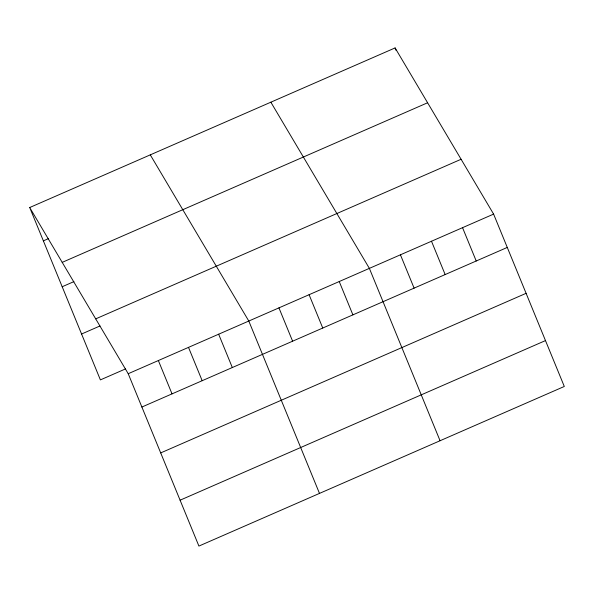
<?xml version="1.0" encoding="UTF-8"?>
<svg xmlns="http://www.w3.org/2000/svg" width="594" height="594" viewBox="0 0 594 594"><rect width="100%" height="100%" fill="white"/><g stroke="black" fill="none" stroke-linecap="round" stroke-linejoin="round"><path stroke-width="0.89" d="M29.7 207.529L395.092 47.928L493.607 214.107L564.3 386.471L198.908 546.072L128.215 373.708L29.7 207.529L100.393 379.893L125.512 368.919M43.369 240.86L48.396 238.662M62.207 262.37L427.606 102.762M62.184 286.739L73.908 281.623M95.708 318.874L461.1 159.266M81.571 334.014L99.992 325.965M128.215 373.708L493.607 214.107M141.884 407.039L507.276 247.431M160.699 452.918L526.098 293.317M180.086 500.193L545.485 340.585M270.857 102.19L369.371 268.369L440.065 440.733M150.282 154.863L248.797 321.042L319.49 493.406M395.092 47.928L396.146 50.49M462.548 227.673L476.217 260.996M431.489 241.238L445.158 274.569M400.43 254.804L414.1 288.135M339.233 281.541L352.895 314.865M309.088 294.706L322.757 328.037M278.942 307.87L292.612 341.201M218.651 334.207L232.321 367.538M188.506 347.379L202.175 380.702M158.36 360.543L172.03 393.874"/></g></svg>
